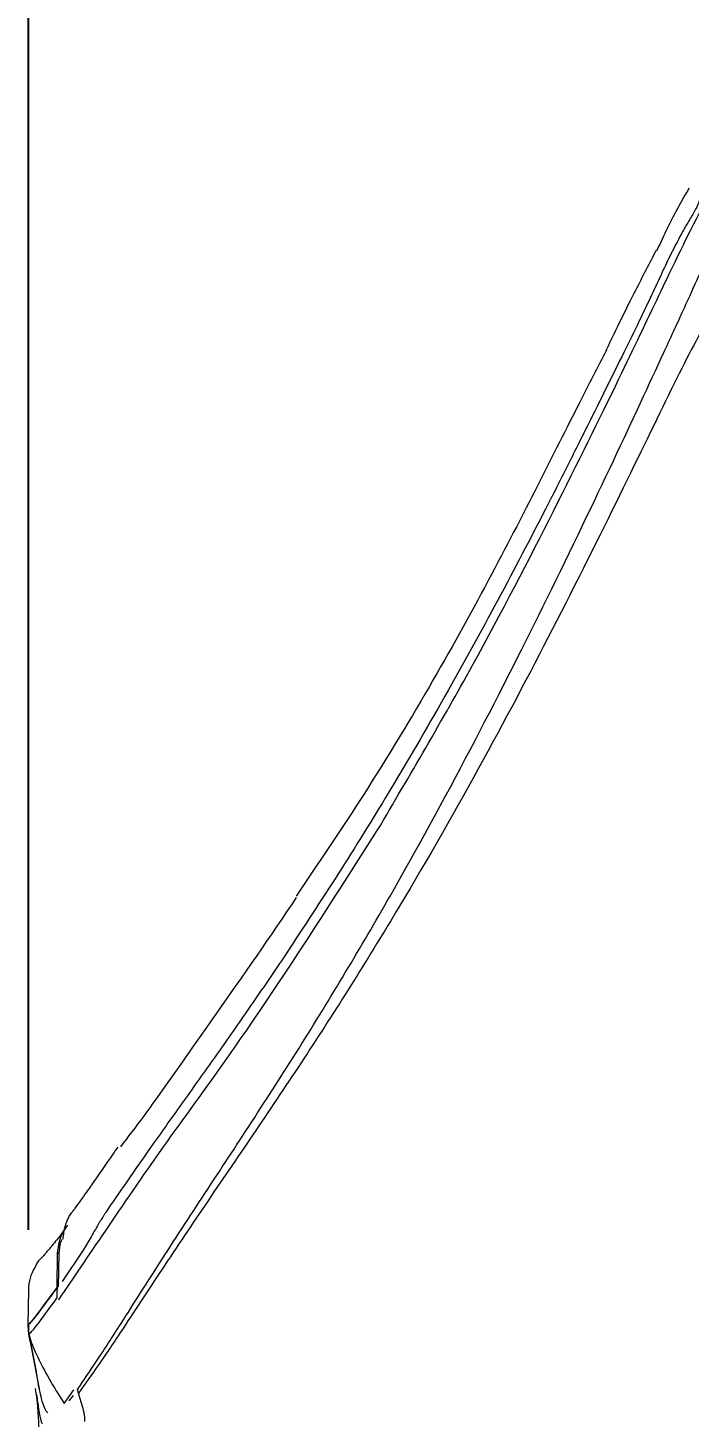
# Model space of a CAD drawing. Header units: inches. Extents: x 4.3 to 18.3, y 1.7 to 16.3.
# Drawn here: x 4.839 to 5.271, y 13.905 to 14.814 of the extents above; entities that cross this region are included whole.
import ezdxf

# ---------------------------------------------------------------- set-up
doc = ezdxf.new("R2010")
doc.units = ezdxf.units.IN
doc.header["$MEASUREMENT"] = 0
doc.header["$PDSIZE"] = -1
doc.layers.add('Dim', color=1, linetype='Continuous')
doc.layers.add('Object', color=4, linetype='Continuous')
doc.styles.get("Standard").update_dxf_attribs({"font": 'romans.shx'})
doc.dimstyles.get("Standard").update_dxf_attribs({"dimtxt": 0.125, "dimasz": 0.18, "dimexe": 0.06, "dimexo": 0.0625, "dimgap": 0.09, "dimtad": 0, "dimtih": 1, "dimtoh": 1, "dimdec": 4, "dimlfac": 2, "dimzin": 4, "dimdsep": 46, "dimlunit": 5, "dimtxsty": 'Standard', "dimcen": 0.09, "dimadec": 0, "dimazin": 1, "dimtfac": 1, "dimtdec": 4, "dimtofl": 0, "dimtmove": 0, "dimatfit": 0, "dimfxl": 0, "dimfrac": 2, "dimtolj": 1, "dimtzin": 0, "dimarcsym": 0})

# ---------------------------------------------------------------- blocks, each defined once
blk = doc.blocks.new('*D21')
at = {"layer": 'Defpoints', "color": 0}
for p in [(4.83916, 15.98488), (4.83916, 13.96533), (6.22904, 13.96534)]:
    blk.add_point(p, dxfattribs=at)
at = {"layer": 'Dim', "color": 0, "lineweight": -2}
for p, q in [((4.83916, 14.02783), (4.83916, 16.04488)), ((6.22904, 14.02784), (6.22904, 16.04488)), ((5.01916, 15.98488), (5.03131, 15.98488)), ((6.04904, 15.98488), (6.04464, 15.98488))]:
    blk.add_line(p, q, dxfattribs=at)
at = {"layer": 'Dim', "color": 0}
for points in [[(5.01916, 16.01488), (5.01916, 15.95488), (4.83916, 15.98488)], [(6.04904, 16.01488), (6.04904, 15.95488), (6.22904, 15.98488)]]:
    blk.add_solid(points, dxfattribs=at)
at = {"layer": 'Dim', "color": 0, "insert": (5.53798, 15.98488), "char_height": 0.125, "attachment_point": 5}
blk.add_mtext('\\A1;2 3/4\\P [70mm]', dxfattribs=at)

msp = doc.modelspace()

# ---------------------------------------------------------------- linework, layer by layer
at = {"layer": 'Object', "color": 4, "linetype": 'Continuous', "lineweight": 15}
for p, q in [((5.266585, 14.680197), (5.265865, 14.6789)), ((5.24661, 14.6392), (5.245502, 14.636849)), ((5.214279, 14.573066), (5.212349, 14.569179)), ((5.00996, 14.211926), (5.005783, 14.205651)), ((4.892687, 14.043622), (4.889782, 14.039194)), ((4.857897, 13.99024), (4.858256, 14.012285)), ((4.859086, 14.012285), (4.85873, 13.99044)), ((4.874877, 14.014459), (4.861212, 13.994041)), ((4.839195, 13.988841), (4.838785, 13.965336)), ((4.858049, 13.986581), (4.858177, 13.990377)), ((4.838953, 13.965335), (4.838787, 13.965335)), ((4.838949, 13.965335), (4.839274, 13.959127)), ((4.83912, 13.965485), (4.838953, 13.965335)), ((4.838953, 13.965335), (4.838958, 13.965335)), ((4.839436, 13.959454), (4.83912, 13.965485)), ((4.839385, 13.959018), (4.84597, 13.92485)), ((4.839406, 13.959202), (4.839436, 13.959454)), ((4.84597, 13.92485), (4.846154, 13.923938)), ((4.862508, 13.914274), (4.868938, 13.923075)), ((4.868439, 13.919474), (4.865704, 13.915917)), ((4.871841, 13.920968), (4.871182, 13.923307)), ((4.873683, 13.915166), (4.871841, 13.920968))]:
    msp.add_line(p, q, dxfattribs=at)
for centre, radius, start, end in [((4.858671, 13.986786), 0.025502, 89.067111, 90.932889), ((4.868716, 13.988128), 0.029527, 149.46629, 178.999812), ((4.418882, 13.861508), 0.431809, 8.312818, 13.110267)]:
    msp.add_arc(centre, radius, start, end, dxfattribs=at)
for points, knots in [([(5.270949, 14.708761), (5.269375, 14.706153), (5.262873, 14.69538), (5.256626, 14.682323), (5.250535, 14.669502), (5.249583, 14.6675)], [0, 0, 0, 0, 0.2123312, 0.8769954, 1, 1, 1, 1]), ([(5.067161, 14.288706), (5.088428, 14.324938), (5.130951, 14.397383), (5.183889, 14.500016), (5.223877, 14.581255), (5.252322, 14.640934), (5.271738, 14.681549), (5.279361, 14.69553), (5.283173, 14.70252)], [0, 0, 0, 0, 0.1867688, 0.373447, 0.5600426, 0.7067485, 0.8533897, 1, 1, 1, 1]), ([(5.279182, 14.70502), (5.278141, 14.701804), (5.276486, 14.696685), (5.271178, 14.688065), (5.268116, 14.68282), (5.266585, 14.680197)], [0, 0, 0, 0, 0.457914, 0.7289042, 1, 1, 1, 1]), ([(5.265865, 14.6789), (5.263336, 14.674053), (5.259012, 14.665765), (5.252733, 14.652403), (5.248651, 14.643601), (5.24661, 14.6392)], [0, 0, 0, 0, 0.4131965, 0.706537, 1, 1, 1, 1]), ([(4.871182, 13.923307), (4.875319, 13.929353), (4.883593, 13.941448), (4.902032, 13.970095), (4.926123, 14.008121), (4.965995, 14.069171), (5.01828, 14.148535), (5.078201, 14.249073), (5.132132, 14.348593), (5.181253, 14.446232), (5.223197, 14.533843), (5.250601, 14.592989), (5.266925, 14.628474), (5.276352, 14.649129), (5.280827, 14.659375), (5.283038, 14.664436)], [0, 0, 0, 0, 0.0353243, 0.0706602, 0.1235508, 0.1764655, 0.2813373, 0.3857352, 0.4899653, 0.5941675, 0.7104496, 0.826795, 0.8849956, 0.943202, 1, 1, 1, 1]), ([(5.249432, 14.668096), (5.244958, 14.659546), (5.234745, 14.64003), (5.22327, 14.616758), (5.216528, 14.602515), (5.216442, 14.602335)], [0, 0, 0, 0, 0.434931, 0.9928365, 1, 1, 1, 1]), ([(5.293875, 14.637661), (5.290802, 14.633653), (5.284588, 14.625552), (5.274164, 14.606799), (5.257212, 14.573189), (5.229584, 14.515977), (5.187383, 14.430828), (5.137512, 14.33581), (5.082548, 14.239216), (5.02138, 14.141659), (4.968259, 14.064276), (4.927793, 14.004176), (4.903323, 13.966698), (4.884542, 13.93858), (4.876074, 13.926838), (4.871841, 13.920968)], [0, 0, 0, 0, 0.056737, 0.1146901, 0.1726387, 0.2885845, 0.4046106, 0.5092655, 0.613947, 0.7176328, 0.8226845, 0.8757021, 0.9286947, 0.9643533, 1, 1, 1, 1]), ([(5.245502, 14.636849), (5.242366, 14.630284), (5.236231, 14.61744), (5.225702, 14.596057), (5.218087, 14.580731), (5.214279, 14.573066)], [0, 0, 0, 0, 0.3431989, 0.6714904, 1, 1, 1, 1]), ([(5.216926, 14.602785), (5.211165, 14.591665), (5.196998, 14.564319), (5.171734, 14.513685), (5.139628, 14.451263), (5.100867, 14.381352), (5.058457, 14.311343), (5.028141, 14.266681), (5.014078, 14.245963)], [0, 0, 0, 0, 0.1111755, 0.2734138, 0.4470437, 0.6330789, 0.8297928, 1, 1, 1, 1]), ([(5.212349, 14.569179), (5.208164, 14.560754), (5.199793, 14.543904), (5.181559, 14.507549), (5.156629, 14.458985), (5.131404, 14.4124), (5.104776, 14.364842), (5.078954, 14.320432), (5.043996, 14.26362), (5.021306, 14.229158), (5.00996, 14.211926)], [0, 0, 0, 0, 0.08497761, 0.16995418, 0.33993039, 0.50989379, 0.5523795, 0.72233135, 0.86115727, 1, 1, 1, 1]), ([(4.859118, 13.982094), (4.868664, 13.996214), (4.88777, 14.024477), (4.926894, 14.081949), (4.988202, 14.165097), (5.03459, 14.237716), (5.067161, 14.288706)], [0, 0, 0, 0, 0.186598, 0.3735, 0.5601011, 1, 1, 1, 1]), ([(5.014222, 14.244967), (5.009993, 14.238688), (4.987959, 14.205975), (4.953493, 14.157541), (4.920115, 14.109328), (4.904263, 14.088486), (4.89929, 14.081949)], [0, 0, 0, 0, 0.1063019, 0.553838, 0.8600493, 1, 1, 1, 1]), ([(5.005783, 14.205651), (4.998806, 14.195292), (4.984851, 14.174574), (4.963783, 14.144507), (4.943008, 14.115294), (4.918657, 14.081219), (4.902579, 14.057942), (4.892687, 14.043622)], [0, 0, 0, 0, 0.1786137, 0.3572285, 0.5358441, 0.7144611, 1, 1, 1, 1]), ([(4.897578, 14.081842), (4.896513, 14.080307), (4.890293, 14.071337), (4.884802, 14.063413), (4.880251, 14.056845)], [0, 0, 0, 0, 0.1711698, 1, 1, 1, 1]), ([(4.88006, 14.056556), (4.879088, 14.055157), (4.875166, 14.049513), (4.871922, 14.045154), (4.869482, 14.041875)], [0, 0, 0, 0, 0.2479453, 1, 1, 1, 1]), ([(4.86179, 14.021597), (4.862173, 14.024539), (4.863047, 14.031251), (4.866375, 14.038058), (4.869199, 14.041029), (4.869756, 14.041615)], [0, 0, 0, 0, 0.3852335, 0.878698, 1, 1, 1, 1]), ([(4.889782, 14.039194), (4.889438, 14.038668), (4.888751, 14.037615), (4.887395, 14.035528), (4.886392, 14.033974), (4.885727, 14.032943)], [0, 0, 0, 0, 0.25139, 0.5027734, 1, 1, 1, 1]), ([(4.864524, 14.030751), (4.863914, 14.029803), (4.860349, 14.024262), (4.854764, 14.017588), (4.852018, 14.014341), (4.850461, 14.012569), (4.850282, 14.012365)], [0, 0, 0, 0, 0.0868469, 0.5079259, 0.9434395, 1, 1, 1, 1]), ([(4.858256, 14.012285), (4.858547, 14.01495), (4.859205, 14.02098), (4.862041, 14.027114), (4.864337, 14.030057), (4.864745, 14.03058)], [0, 0, 0, 0, 0.3943968, 0.8922608, 1, 1, 1, 1]), ([(4.885727, 14.032943), (4.883868, 14.029646), (4.880149, 14.023049), (4.876635, 14.017323), (4.874877, 14.014459)], [0, 0, 0, 0, 0.49969405, 1, 1, 1, 1]), ([(4.861096, 14.02137), (4.860797, 14.020772), (4.85945, 14.018089), (4.859246, 14.014823), (4.859086, 14.012285)], [0, 0, 0, 0, 0.2226962, 1, 1, 1, 1]), ([(4.850282, 14.012365), (4.849596, 14.011441), (4.848261, 14.009644), (4.844851, 14.007144), (4.843547, 14.003255), (4.843457, 14.002987)], [0, 0, 0, 0, 0.4962831, 0.9653222, 1, 1, 1, 1]), ([(4.857897, 13.99024), (4.852423, 13.982857), (4.841477, 13.968093), (4.839683, 13.966254), (4.838787, 13.965335)], [0, 0, 0, 0, 0.5000563, 1, 1, 1, 1]), ([(4.858177, 13.990377), (4.853105, 13.983501), (4.842882, 13.969642), (4.84038, 13.966878), (4.83912, 13.965485)], [0, 0, 0, 0, 0.4961328, 1, 1, 1, 1]), ([(4.85873, 13.99044), (4.858524, 13.990431), (4.85811, 13.990415), (4.857968, 13.990299), (4.857897, 13.99024)], [0, 0, 0, 0, 0.4969225, 1, 1, 1, 1]), ([(4.839436, 13.959454), (4.840649, 13.960566), (4.843077, 13.962791), (4.852893, 13.976291), (4.857801, 13.983041)], [0, 0, 0, 0, 0.50000961, 1, 1, 1, 1]), ([(4.857801, 13.98304), (4.857815, 13.983081), (4.857867, 13.983233), (4.857968, 13.984412), (4.858014, 13.985623), (4.858049, 13.986581)], [0, 0, 0, 0, 0.0724016, 0.2655947, 1, 1, 1, 1]), ([(4.839158, 13.965335), (4.839205, 13.964068), (4.839271, 13.962303), (4.839347, 13.960254), (4.839382, 13.959304), (4.839386, 13.959025), (4.839385, 13.959019), (4.839385, 13.959018)], [0, 0, 0, 0, 0.535383, 0.7455356, 0.9566792, 0.9923426, 1, 1, 1, 1]), ([(4.839436, 13.959454), (4.839436, 13.959454), (4.839748, 13.958828), (4.84086, 13.954015), (4.844971, 13.945015), (4.852071, 13.93085), (4.859034, 13.919791), (4.862508, 13.914274)], [0, 0, 0, 0, 0.0000086, 0.055262, 0.3762723, 0.6888381, 1, 1, 1, 1]), ([(4.843661, 13.923984), (4.843939, 13.922096), (4.845517, 13.911369), (4.845784, 13.90108), (4.846003, 13.892602)], [0, 0, 0, 0, 0.1759501, 1, 1, 1, 1]), ([(4.844492, 13.919901), (4.844928, 13.916767), (4.84604, 13.908771), (4.847154, 13.903726), (4.847924, 13.901454), (4.848089, 13.90097)], [0, 0, 0, 0, 0.3365165, 0.8586169, 1, 1, 1, 1]), ([(4.846154, 13.923938), (4.84664, 13.921688), (4.847818, 13.916242), (4.849806, 13.909944), (4.851085, 13.908823), (4.851885, 13.908123)], [0, 0, 0, 0, 0.2089471, 0.5057324, 1, 1, 1, 1]), ([(4.876125, 13.902403), (4.876116, 13.902919), (4.876084, 13.904811), (4.875541, 13.908815), (4.874235, 13.913277), (4.873683, 13.915166)], [0, 0, 0, 0, 0.1782166, 0.6521496, 1, 1, 1, 1])]:
    msp.add_open_spline(points, degree=3, knots=knots, dxfattribs=at)

# ---------------------------------------------------------------- dimensions: what is measured, and where the dimension line sits
at = {"layer": 'Dim'}
dim = msp.add_linear_dim(base=(4.839158, 15.984882), p1=(6.229042, 13.965336), p2=(4.839158, 13.965335), dimstyle='Standard', override={"dimpost": '\\X'}, dxfattribs=at)
dim.commit()
dim.dimension.update_dxf_attribs({"geometry": '*D21', "text_midpoint": (5.537977, 15.984882), "dimtype": 160})

doc.saveas('drawing.dxf')
